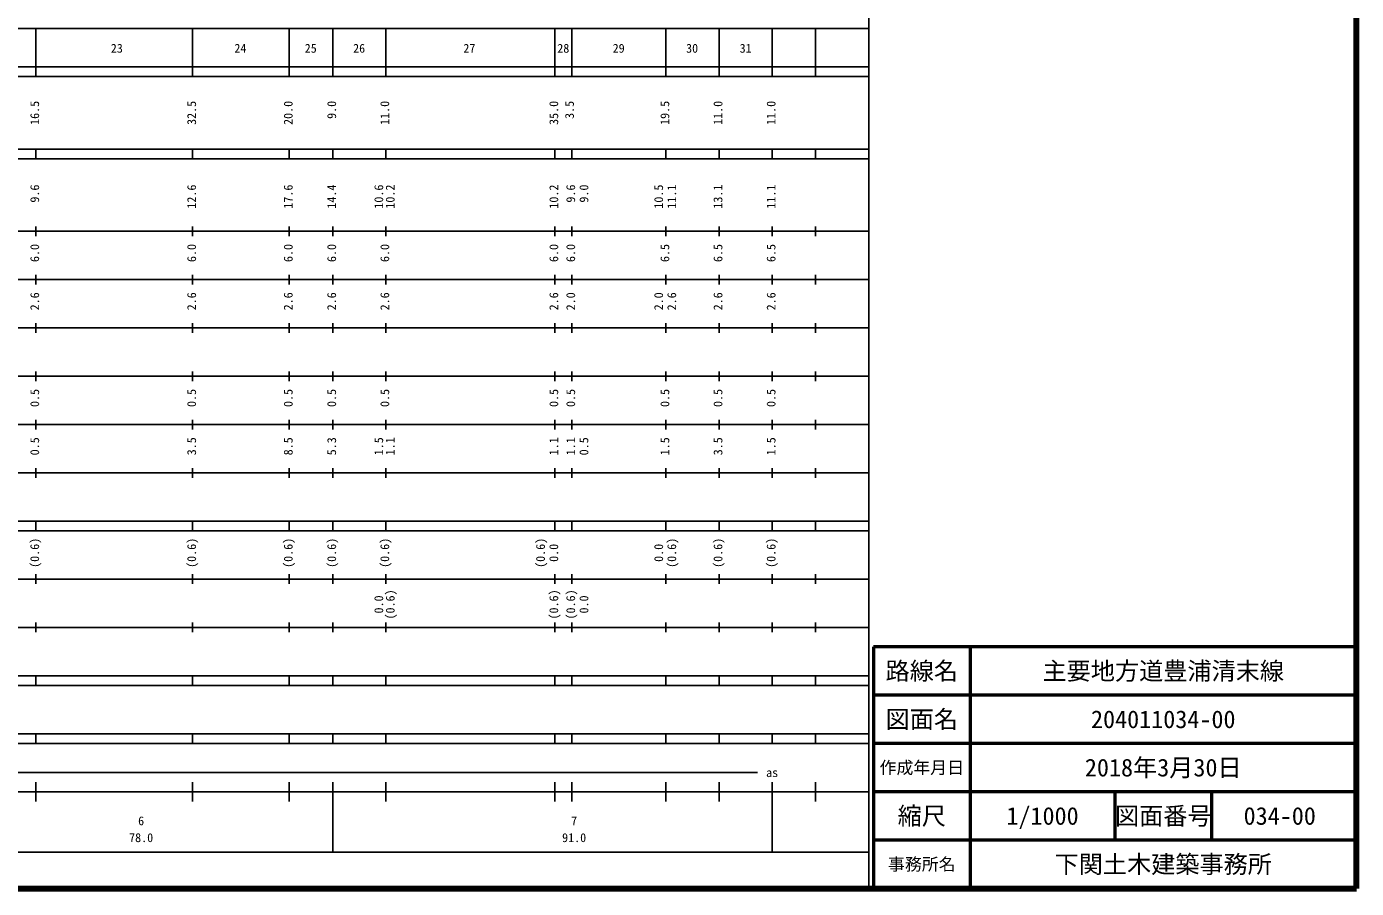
# Model space of a CAD drawing. Units: millimetres on the paper, enlarged 1000 times. Extents: x 40000 to 680000, y 20000 to 380000.
# Drawn here: x 404610 to 680000, y 20000 to 198357 of the extents above; entities that cross this region are included whole.
import ezdxf
from ezdxf.enums import TextEntityAlignment as Align

# ---------------------------------------------------------------- set-up
doc = ezdxf.new("R2010")
doc.units = ezdxf.units.MM
doc.header["$LTSCALE"] = 1000
for name, color, linetype, lineweight in [('M-TTL', 2, 'Continuous', 140), ('M-TTL-BAND', 7, 'Continuous', 25), ('M-TTL-FRAM', 2, 'Continuous', 50), ('M-TTL-LINE', 7, 'Continuous', 50)]:
    doc.layers.add(name, color=color, linetype=linetype, lineweight=lineweight)
doc.layers.add('M-TTL-TXT', color=7, linetype='Continuous')
doc.styles.add('ＭＳ ゴシック', font='')
doc.styles.get('ＭＳ ゴシック').set_extended_font_data('MS Gothic')

msp = doc.modelspace()

# ---------------------------------------------------------------- linework, layer by layer
at = {"layer": 'M-TTL'}
for p, q in [((680000, 20000), (680000, 380000)), ((40000, 20000), (680000, 20000))]:
    msp.add_line(p, q, dxfattribs=at)
at = {"layer": 'M-TTL-BAND'}
for p, q in [((579000, 20000), (579000, 370000)), ((68000, 198000), (579000, 198000)), ((406500, 188000), (406500, 198000)), ((439000, 188000), (439000, 198000)), ((459000, 188000), (459000, 198000)), ((468000, 188000), (468000, 198000)), ((479000, 188000), (479000, 198000)), ((514000, 188000), (514000, 198000)), ((517500, 188000), (517500, 198000)), ((537000, 188000), (537000, 198000)), ((548000, 188000), (548000, 198000)), ((559000, 188000), (559000, 198000)), ((568000, 188000), (568000, 198000)), ((40000, 190000), (579000, 190000)), ((40000, 188000), (579000, 188000)), ((40000, 173000), (579000, 173000)), ((40000, 171000), (579000, 171000)), ((406500, 171000), (406500, 173000)), ((439000, 171000), (439000, 173000)), ((459000, 171000), (459000, 173000)), ((468000, 171000), (468000, 173000)), ((479000, 171000), (479000, 173000)), ((514000, 171000), (514000, 173000)), ((517500, 171000), (517500, 173000)), ((537000, 171000), (537000, 173000)), ((548000, 171000), (548000, 173000)), ((559000, 171000), (559000, 173000)), ((568000, 171000), (568000, 173000)), ((406500, 155000), (406500, 157000)), ((439000, 155000), (439000, 157000)), ((459000, 155000), (459000, 157000)), ((468000, 155000), (468000, 157000)), ((479000, 155000), (479000, 157000)), ((514000, 155000), (514000, 157000)), ((517500, 155000), (517500, 157000)), ((537000, 155000), (537000, 157000)), ((548000, 155000), (548000, 157000)), ((559000, 155000), (559000, 157000)), ((568000, 155000), (568000, 157000)), ((40000, 156000), (579000, 156000)), ((46000, 146000), (579000, 146000)), ((406500, 145000), (406500, 147000)), ((439000, 145000), (439000, 147000)), ((459000, 145000), (459000, 147000)), ((468000, 145000), (468000, 147000)), ((479000, 145000), (479000, 147000)), ((514000, 145000), (514000, 147000)), ((517500, 145000), (517500, 147000)), ((537000, 145000), (537000, 147000)), ((548000, 145000), (548000, 147000)), ((559000, 145000), (559000, 147000)), ((568000, 145000), (568000, 147000)), ((52000, 136000), (579000, 136000)), ((406500, 135000), (406500, 137000)), ((439000, 135000), (439000, 137000)), ((459000, 135000), (459000, 137000)), ((468000, 135000), (468000, 137000)), ((479000, 135000), (479000, 137000)), ((514000, 135000), (514000, 137000)), ((517500, 135000), (517500, 137000)), ((537000, 135000), (537000, 137000)), ((548000, 135000), (548000, 137000)), ((559000, 135000), (559000, 137000)), ((568000, 135000), (568000, 137000)), ((406500, 125000), (406500, 127000)), ((439000, 125000), (439000, 127000)), ((459000, 125000), (459000, 127000)), ((468000, 125000), (468000, 127000)), ((479000, 125000), (479000, 127000)), ((514000, 125000), (514000, 127000)), ((517500, 125000), (517500, 127000)), ((537000, 125000), (537000, 127000)), ((548000, 125000), (548000, 127000)), ((559000, 125000), (559000, 127000)), ((568000, 125000), (568000, 127000)), ((46000, 126000), (579000, 126000)), ((52000, 116000), (579000, 116000)), ((406500, 115000), (406500, 117000)), ((439000, 115000), (439000, 117000)), ((459000, 115000), (459000, 117000)), ((468000, 115000), (468000, 117000)), ((479000, 115000), (479000, 117000)), ((514000, 115000), (514000, 117000)), ((517500, 115000), (517500, 117000)), ((537000, 115000), (537000, 117000)), ((548000, 115000), (548000, 117000)), ((559000, 115000), (559000, 117000)), ((568000, 115000), (568000, 117000)), ((46000, 106000), (579000, 106000)), ((406500, 105000), (406500, 107000)), ((439000, 105000), (439000, 107000)), ((459000, 105000), (459000, 107000)), ((468000, 105000), (468000, 107000)), ((479000, 105000), (479000, 107000)), ((514000, 105000), (514000, 107000)), ((517500, 105000), (517500, 107000)), ((537000, 105000), (537000, 107000)), ((548000, 105000), (548000, 107000)), ((559000, 105000), (559000, 107000)), ((568000, 105000), (568000, 107000)), ((40000, 96000), (579000, 96000)), ((40000, 94000), (579000, 94000)), ((406500, 94000), (406500, 96000)), ((439000, 94000), (439000, 96000)), ((459000, 94000), (459000, 96000)), ((468000, 94000), (468000, 96000)), ((479000, 94000), (479000, 96000)), ((514000, 94000), (514000, 96000)), ((517500, 94000), (517500, 96000)), ((537000, 94000), (537000, 96000)), ((548000, 94000), (548000, 96000)), ((559000, 94000), (559000, 96000)), ((568000, 94000), (568000, 96000)), ((49000, 84000), (579000, 84000)), ((406500, 83000), (406500, 85000)), ((439000, 83000), (439000, 85000)), ((459000, 83000), (459000, 85000)), ((468000, 83000), (468000, 85000)), ((479000, 83000), (479000, 85000)), ((514000, 83000), (514000, 85000)), ((517500, 83000), (517500, 85000)), ((537000, 83000), (537000, 85000)), ((548000, 83000), (548000, 85000)), ((559000, 83000), (559000, 85000)), ((568000, 83000), (568000, 85000)), ((406500, 73000), (406500, 75000)), ((439000, 73000), (439000, 75000)), ((459000, 73000), (459000, 75000)), ((468000, 73000), (468000, 75000)), ((479000, 73000), (479000, 75000)), ((514000, 73000), (514000, 75000)), ((517500, 73000), (517500, 75000)), ((537000, 73000), (537000, 75000)), ((548000, 73000), (548000, 75000)), ((559000, 73000), (559000, 75000)), ((568000, 73000), (568000, 75000)), ((40000, 74000), (579000, 74000)), ((40000, 64000), (579000, 64000)), ((406500, 62000), (406500, 64000)), ((439000, 62000), (439000, 64000)), ((459000, 62000), (459000, 64000)), ((468000, 62000), (468000, 64000)), ((479000, 62000), (479000, 64000)), ((514000, 62000), (514000, 64000)), ((517500, 62000), (517500, 64000)), ((537000, 62000), (537000, 64000)), ((548000, 62000), (548000, 64000)), ((559000, 62000), (559000, 64000)), ((568000, 62000), (568000, 64000)), ((40000, 62000), (579000, 62000)), ((40000, 52000), (579000, 52000)), ((40000, 50000), (579000, 50000)), ((406500, 50000), (406500, 52000)), ((439000, 50000), (439000, 52000)), ((459000, 50000), (459000, 52000)), ((468000, 50000), (468000, 52000)), ((479000, 50000), (479000, 52000)), ((514000, 50000), (514000, 52000)), ((517500, 50000), (517500, 52000)), ((537000, 50000), (537000, 52000)), ((548000, 50000), (548000, 52000)), ((559000, 50000), (559000, 52000)), ((568000, 50000), (568000, 52000)), ((395632, 44000), (555959, 44000)), ((406500, 38000), (406500, 42000)), ((439000, 38000), (439000, 42000)), ((459000, 38000), (459000, 42000)), ((468000, 27500), (468000, 42000)), ((479000, 38000), (479000, 42000)), ((514000, 38000), (514000, 42000)), ((517500, 38000), (517500, 42000)), ((537000, 38000), (537000, 42000)), ((548000, 38000), (548000, 42000)), ((559000, 27500), (559000, 42000)), ((568000, 38000), (568000, 42000)), ((40000, 40000), (579000, 40000)), ((68000, 27500), (579000, 27500))]:
    msp.add_line(p, q, dxfattribs=at)
at = {"layer": 'M-TTL-FRAM'}
for p, q in [((680000, 70000), (580000, 70000)), ((580000, 70000), (580000, 20000))]:
    msp.add_line(p, q, dxfattribs=at)
at = {"layer": 'M-TTL-LINE'}
for p, q in [((600000, 70000), (600000, 20000)), ((680000, 60000), (580000, 60000)), ((680000, 50000), (580000, 50000)), ((680000, 40000), (580000, 40000)), ((630000, 40000), (630000, 30000)), ((650000, 40000), (650000, 30000)), ((680000, 30000), (580000, 30000))]:
    msp.add_line(p, q, dxfattribs=at)

# ---------------------------------------------------------------- texts
at = {"layer": 'M-TTL-BAND', "style": 'ＭＳ ゴシック'}
for s, p in [('23', (423293, 192405)), ('24', (448887, 192405)), ('25', (463451, 192405)), ('26', (473474, 192405)), ('27', (496304, 192405)), ('28', (515751, 192405)), ('29', (527220, 192405)), ('30', (542430, 192405)), ('31', (553518, 192405)), ('as', (559000, 42500)), ('6', (428330, 32523)), ('7', (518000, 32523)), ('78.0', (428330, 29033)), ('91.0', (518000, 29033))]:
    msp.add_text(s, height=1833, dxfattribs=at).set_placement(p, align=Align.BOTTOM_CENTER)
for s, p in [('16.5', (407750, 180500)), ('32.5', (440250, 180500)), ('20.0', (460250, 180500)), ('9.0', (469250, 181125)), ('11.0', (480250, 180500)), ('35.0', (515250, 180500)), ('3.5', (518500, 181125)), ('19.5', (538250, 180500)), ('11.0', (549250, 180500)), ('11.0', (560250, 180500)), ('9.6', (407750, 163799)), ('12.6', (440250, 163174)), ('17.6', (460250, 163174)), ('14.4', (469250, 163174)), ('10.6', (479000, 163174)), ('10.2', (481370, 163174)), ('10.2', (515250, 163174)), ('10.5', (536963, 163174)), ('11.1', (539678, 163174)), ('13.1', (549250, 163174)), ('11.1', (560250, 163174)), ('6.0', (407750, 151500)), ('6.0', (440250, 151500)), ('6.0', (460250, 151500)), ('6.0', (469250, 151500)), ('6.0', (480250, 151500)), ('6.0', (515250, 151500)), ('6.0', (518750, 151500)), ('6.5', (538250, 151500)), ('6.5', (549250, 151500)), ('6.5', (560250, 151500)), ('2.6', (407750, 141500)), ('2.6', (440250, 141500)), ('2.6', (460250, 141500)), ('2.6', (469250, 141500)), ('2.6', (480250, 141500)), ('2.6', (515250, 141500)), ('2.0', (518750, 141500)), ('2.0', (536963, 141500)), ('2.6', (539678, 141500)), ('2.6', (549250, 141500)), ('2.6', (560250, 141500)), ('0.5', (407750, 121500)), ('0.5', (440250, 121500)), ('0.5', (460250, 121500)), ('0.5', (469250, 121500)), ('0.5', (480250, 121500)), ('0.5', (515250, 121500)), ('0.5', (518750, 121500)), ('0.5', (538250, 121500)), ('0.5', (549250, 121500)), ('0.5', (560250, 121500)), ('0.5', (407750, 111500)), ('3.5', (440250, 111500)), ('8.5', (460250, 111500)), ('5.3', (469250, 111500)), ('1.5', (479000, 111500)), ('1.1', (481370, 111500)), ('1.1', (515250, 111500)), ('1.1', (518750, 111500)), ('0.5', (521488, 111500)), ('1.5', (538250, 111500)), ('3.5', (549250, 111500)), ('1.5', (560250, 111500)), ('(0.6)', (407750, 89446)), ('(0.6)', (440250, 89446)), ('(0.6)', (460250, 89446)), ('(0.6)', (469250, 89446)), ('(0.6)', (480250, 89446)), ('(0.6)', (512494, 89446)), ('0.0', (515250, 89446)), ('0.0', (536963, 89446)), ('(0.6)', (539678, 89446)), ('(0.6)', (549250, 89446)), ('(0.6)', (560250, 89446)), ('0.0', (479000, 78764)), ('(0.6)', (481370, 78764)), ('(0.6)', (515250, 78764)), ('(0.6)', (518750, 78764)), ('0.0', (521488, 78764))]:
    msp.add_text(s, height=1833, rotation=90, dxfattribs=at).set_placement(p, align=Align.BOTTOM_CENTER)
for s, p in [('9.6', (518750, 165674)), ('9.0', (521488, 165674))]:
    msp.add_text(s, height=1833, rotation=90, dxfattribs=at).set_placement(p, align=Align.BOTTOM_RIGHT)
at = {"layer": 'M-TTL-TXT', "style": 'ＭＳ ゴシック'}
for s, height, p in [('路線名', 3666, (590000, 65000)), ('路線名', 3666, (590000, 65000)), ('主要地方道豊浦清末線', 3666, (640000, 65000)), ('図面名', 3666, (590000, 55000)), ('図面名', 3666, (590000, 55000)), ('204011034-00', 3666, (640000, 55000)), ('2018年3月30日', 3666, (640000, 45000)), ('作成年月日', 2566, (590000, 45000)), ('作成年月日', 2566, (590000, 45000)), ('縮尺', 3666, (590000, 35000)), ('縮尺', 3666, (590000, 35000)), ('1/1000', 3666, (615000, 35000)), ('図面番号', 3666, (640000, 35000)), ('図面番号', 3666, (640000, 35000)), ('034-00', 3666, (664125, 35000)), ('事務所名', 2566, (590000, 25000)), ('事務所名', 2566, (590000, 25000)), ('下関土木建築事務所', 3666, (640000, 25000))]:
    msp.add_text(s, height=height, dxfattribs=at).set_placement(p, align=Align.MIDDLE_CENTER)

doc.saveas('drawing.dxf')
